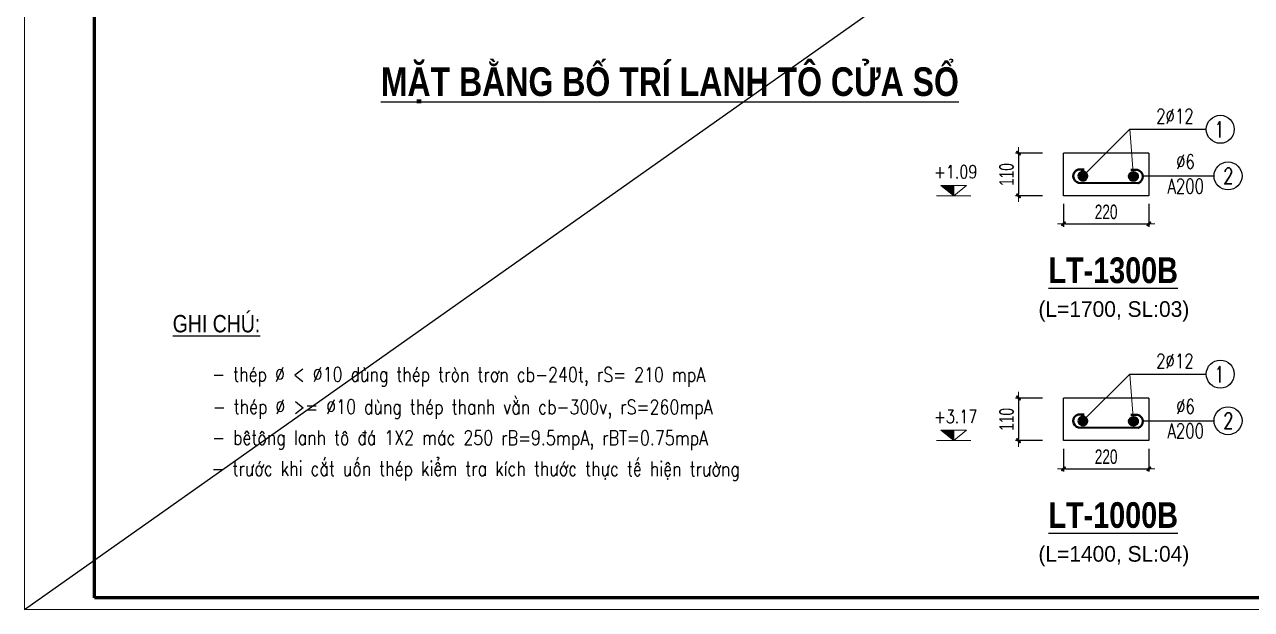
# Model space of a CAD drawing. Header units: millimetres. Extents: x -182770 to 489476, y -561170 to -280028.
# Drawn here: x 298376 to 314187, y -534864 to -527318 of the extents above; entities that cross this region are included whole.
import ezdxf
from ezdxf.enums import TextEntityAlignment as Align

# ---------------------------------------------------------------- set-up
doc = ezdxf.new("R2010")
doc.units = ezdxf.units.MM
doc.header["$MEASUREMENT"] = 0
doc.header["$PDMODE"] = 32
doc.layers.get('Defpoints').update_dxf_attribs({"color": 1})
doc.layers.add('KCS_Plotter', color=11, linetype='Continuous', plot=False)
for name, color, linetype, lineweight in [('Khungten_LCDI', 7, 'Continuous', 5), ('KICHTHUOC', 8, 'Continuous', 18), ('LC Dim', 8, 'Continuous', 18), ('LC Net dam2', 6, 'Continuous', 40), ('LC Net dam3', 1, 'Continuous', 60), ('LC Net thay', 63, 'Continuous', 25), ('LC Text1', 3, 'Continuous', 20), ('LC Text2', 7, 'Continuous', 25)]:
    doc.layers.add(name, color=color, linetype=linetype, lineweight=lineweight)
doc.layers.add('TEXT', color=7, linetype='Continuous')
doc.styles.add('HOATBIF', font='hoatbif.shx', dxfattribs={"width": 0.7})
doc.styles.add('Khungten', font='VHAVAN.TTF', dxfattribs={"width": 0.9, "height": 5000})
doc.styles.add('LC 1', font='VHAVANB.TTF')
doc.styles.add('LC 3', font='vnsimli.shx', dxfattribs={"width": 0.75})
doc.styles.add('LC3', font='VHARIALB.TTF', dxfattribs={"width": 0.8})
doc.styles.add('T1', font='Vnsimli.shx', dxfattribs={"width": 0.8})
doc.styles.add('T2', font='VHARIAL.TTF', dxfattribs={"width": 0.8})
doc.styles.add('Title', font='VHBLACK.TTF', dxfattribs={"width": 0.8})
doc.dimstyles.new('1-100', dxfattribs={"dimscale": 100, "dimtxt": 2.5, "dimasz": 0.35, "dimexe": 0.5, "dimexo": 0, "dimgap": 0.8, "dimtad": 1, "dimdec": 0, "dimzin": 0, "dimdsep": 46, "dimtxsty": 'HOATBIF', "dimblk1": 'DOT', "dimblk2": 'DOT', "dimsah": 1, "dimcen": -1, "dimdle": 1, "dimclrd": 256, "dimclre": 256, "dimclrt": 4, "dimadec": 3, "dimazin": 2, "dimtfac": 0.333333, "dimtdec": 0, "dimtix": 1, "dimtmove": 2, "dimatfit": 3, "dimldrblk": 'DOT', "dimfxl": 1, "dimtvp": 0.833333, "dimtolj": 1, "dimtzin": 0, "dimarcsym": 0})
doc.dimstyles.new('1-100(1-50)', dxfattribs={"dimscale": 50, "dimtxt": 2.5, "dimasz": 0.35, "dimexe": 0.5, "dimexo": 0, "dimgap": 0.8, "dimtad": 1, "dimdec": 0, "dimzin": 0, "dimdsep": 46, "dimtxsty": 'HOATBIF', "dimblk1": 'DOT', "dimblk2": 'DOT', "dimsah": 1, "dimcen": -1, "dimdle": 1, "dimclrd": 256, "dimclre": 256, "dimclrt": 4, "dimadec": 3, "dimazin": 2, "dimtfac": 0.333333, "dimtdec": 0, "dimtix": 1, "dimtmove": 2, "dimatfit": 3, "dimldrblk": 'DOT', "dimfxl": 1, "dimtvp": 0.833333, "dimtolj": 1, "dimtzin": 0, "dimarcsym": 0})

# ---------------------------------------------------------------- blocks, each defined once
blk = doc.blocks.new('lcdi fix')
at = {"layer": 'Defpoints', "lineweight": 0}
blk.add_lwpolyline([(-1200, -14850), (-1200, 14850), (40800, 14850), (40800, -14850)], close=True, dxfattribs=at)
at = {"layer": 'Khungten_LCDI', "color": 5, "lineweight": 60}
blk.add_lwpolyline([(0, -14650), (0, 14650), (40600, 14650), (40600, -14650)], close=True, dxfattribs=at)
at = {"color": 7, "style": 'Khungten', "width": 0.8}
for tag, p in [('REVISION', (39499, -10746)), ('NGAYHT', (39546, -11609))]:
    blk.add_attdef(tag, text='', height=200, dxfattribs=at).set_placement(p, align=Align.CENTER)
at = {"layer": 'LC Text1', "color": 3, "style": 'LC 1', "width": 1.834006}
for tag, p, p2 in [('TENBANVE1', (36913, -8886), (40339, -8886)), ('TENBANVE2', (36913, -9562), (40339, -9562))]:
    blk.add_attdef(tag, text='', height=250, dxfattribs=at).set_placement(p, p2, align=Align.FIT)
at = {"layer": 'LC Text1', "style": 'Title', "width": 0.7}
blk.add_attdef('SOBANVE', text='', height=250, dxfattribs=at).set_placement((39562, -13896), align=Align.CENTER)
blk = doc.blocks.new('TIEUDE1')
at = {"layer": 'LC Text2', "color": 7, "style": 'LC 1'}
blk.add_attdef('TIªU§Ò', text='', height=5, dxfattribs=at).set_placement((0, 0), align=Align.BOTTOM_CENTER)
blk.add_attdef('TL', text='', height=3, dxfattribs=at).set_placement((0, -2), align=Align.TOP_CENTER)
blk = doc.blocks.new('theptron1')
at = {"layer": 'LC Net dam3'}
for p, q in [((-0.5, 0), (0.5, 0)), ((-0.35, 0.35), (0.35, -0.35)), ((0.35, 0.35), (-0.35, -0.35)), ((0, 0.5), (0, -0.5))]:
    blk.add_line(p, q, dxfattribs=at)
blk.add_circle((0, 0), 0.5, dxfattribs=at)
blk = doc.blocks.new('DOT')
at = {"layer": 'LC Dim'}
blk.add_line((-3, 0), (3, 0), dxfattribs=at)
at = {"layer": 'LC Dim', "color": 4}
blk.add_line((-1, -1), (1, 1), dxfattribs=at)
blk.add_lwpolyline([(0.5, 1), (-1, -0.5), (-0.5, -1), (1, 0.5)], close=True, dxfattribs=at)
blk = doc.blocks.new('*D902')
at = {"layer": 'Defpoints', "color": 0, "ltscale": 2, "transparency": 16777216}
for p in [(311494, -532136), (311185, -532686), (311494, -532686)]:
    blk.add_point(p, dxfattribs=at)
at = {"layer": 'LC Dim', "lineweight": -2, "ltscale": 2, "transparency": 16777216}
for p, q in [((311494, -532136), (311147, -532136)), ((311185, -532162), (311185, -532660)), ((311494, -532686), (311147, -532686))]:
    blk.add_line(p, q, dxfattribs=at)
at = {"layer": 'LC Dim', "lineweight": -2, "ltscale": 2, "transparency": 16777216, "xscale": 26.25, "yscale": 26.25, "zscale": 26.25}
for p, rotation in [((311185, -532136), 90), ((311185, -532686), 270)]:
    blk.add_blockref('DOT', p, dxfattribs=dict(at, rotation=rotation))
at = {"layer": 'LC Dim', "color": 4, "ltscale": 2, "transparency": 16777216, "insert": (311031, -532411), "char_height": 187.5, "attachment_point": 5, "rotation": 90, "style": 'HOATBIF'}
blk.add_mtext('\\A1;110', dxfattribs=at)
blk = doc.blocks.new('_Dot')
at = {"color": 0, "linetype": 'ByBlock', "lineweight": -2}
blk.add_line((-0.5, 0), (-1, 0), dxfattribs=at)
at = {"color": 0, "linetype": 'ByBlock', "const_width": 0.5}
blk.add_lwpolyline([(-0.25, 0, 1), (0.25, 0, 1)], format="xyb", close=True, dxfattribs=at)
blk = doc.blocks.new('*D903')
at = {"layer": 'Defpoints', "color": 0, "ltscale": 2, "transparency": 16777216}
for p in [(311764, -532791), (312864, -532791), (312864, -533048)]:
    blk.add_point(p, dxfattribs=at)
at = {"layer": 'LC Dim', "lineweight": -2, "ltscale": 2, "transparency": 16777216}
for p, q in [((311764, -532791), (311764, -533085)), ((312864, -532791), (312864, -533085)), ((311790, -533048), (312837, -533048))]:
    blk.add_line(p, q, dxfattribs=at)
at = {"layer": 'LC Dim', "lineweight": -2, "ltscale": 2, "transparency": 16777216, "xscale": 26.25, "yscale": 26.25, "zscale": 26.25, "rotation": 180}
blk.add_blockref('DOT', (311764, -533048), dxfattribs=at)
at = {"layer": 'LC Dim', "lineweight": -2, "ltscale": 2, "transparency": 16777216, "xscale": 26.25, "yscale": 26.25, "zscale": 26.25}
blk.add_blockref('DOT', (312864, -533048), dxfattribs=at)
at = {"layer": 'LC Dim', "color": 4, "ltscale": 2, "transparency": 16777216, "insert": (312314, -532894), "char_height": 187.5, "attachment_point": 5, "style": 'HOATBIF'}
blk.add_mtext('\\A1;220', dxfattribs=at)
blk = doc.blocks.new('Caodo1')
at = {"layer": 'LC Text1'}
blk.add_hatch(color=4, dxfattribs=at).paths.add_polyline_path([(0, 200), (0, 0), (243, 200)])
at = {"layer": 'LC Text1', "color": 4}
for p, q in [((324, 0), (-324, 0)), ((0, 0), (0, 200))]:
    blk.add_line(p, q, dxfattribs=at)
blk.add_lwpolyline([(-243, 200), (243, 200), (0, 0), (0, 0)], close=True, dxfattribs=at)
at = {"layer": 'LC Text1', "color": 4, "style": 'T1', "width": 0.8}
blk.add_attdef('%%P0,00', text='', height=250, dxfattribs=at).set_placement((-39, 460), align=Align.MIDDLE_CENTER)
blk = doc.blocks.new('*D854')
at = {"layer": 'Defpoints', "color": 0, "ltscale": 2, "transparency": 16777216}
for p in [(311494, -528978), (311185, -529528), (311494, -529528)]:
    blk.add_point(p, dxfattribs=at)
at = {"layer": 'LC Dim', "lineweight": -2, "ltscale": 2, "transparency": 16777216}
for p, q in [((311494, -528978), (311147, -528978)), ((311185, -529005), (311185, -529502)), ((311494, -529528), (311147, -529528))]:
    blk.add_line(p, q, dxfattribs=at)
at = {"layer": 'LC Dim', "lineweight": -2, "ltscale": 2, "transparency": 16777216, "xscale": 26.25, "yscale": 26.25, "zscale": 26.25}
for p, rotation in [((311185, -528978), 90), ((311185, -529528), 270)]:
    blk.add_blockref('DOT', p, dxfattribs=dict(at, rotation=rotation))
at = {"layer": 'LC Dim', "color": 4, "ltscale": 2, "transparency": 16777216, "insert": (311031, -529253), "char_height": 187.5, "attachment_point": 5, "rotation": 90, "style": 'HOATBIF'}
blk.add_mtext('\\A1;110', dxfattribs=at)
blk = doc.blocks.new('*D855')
at = {"layer": 'Defpoints', "color": 0, "ltscale": 2, "transparency": 16777216}
for p in [(311764, -529633), (312864, -529633), (312864, -529890)]:
    blk.add_point(p, dxfattribs=at)
at = {"layer": 'LC Dim', "lineweight": -2, "ltscale": 2, "transparency": 16777216}
for p, q in [((311764, -529633), (311764, -529927)), ((312864, -529633), (312864, -529927)), ((311790, -529890), (312837, -529890))]:
    blk.add_line(p, q, dxfattribs=at)
at = {"layer": 'LC Dim', "lineweight": -2, "ltscale": 2, "transparency": 16777216, "xscale": 26.25, "yscale": 26.25, "zscale": 26.25, "rotation": 180}
blk.add_blockref('DOT', (311764, -529890), dxfattribs=at)
at = {"layer": 'LC Dim', "lineweight": -2, "ltscale": 2, "transparency": 16777216, "xscale": 26.25, "yscale": 26.25, "zscale": 26.25}
blk.add_blockref('DOT', (312864, -529890), dxfattribs=at)
at = {"layer": 'LC Dim', "color": 4, "ltscale": 2, "transparency": 16777216, "insert": (312314, -529736), "char_height": 187.5, "attachment_point": 5, "style": 'HOATBIF'}
blk.add_mtext('\\A1;220', dxfattribs=at)

msp = doc.modelspace()

# ---------------------------------------------------------------- linework, layer by layer
at = {"layer": 'KCS_Plotter', "ltscale": 250}
msp.add_line((298376.1, -534863.8), (329876.1, -512588.8), dxfattribs=at)
at = {"layer": 'LC Dim'}
for p, q in [((312665.7, -529286.7), (312620.4, -528670)), ((312665.7, -532444.5), (312620.4, -531827.8))]:
    msp.add_line(p, q, dxfattribs=at)
at = {"layer": 'LC Net dam2', "flags": 128}
for points in [[(312031.5, -529189.1), (311952.7, -529189.1, 0.7679514), (311959.1, -529360), (312725, -529364.8, 0.7685363), (312718.5, -529193.5), (312634.1, -529193.5)], [(312031.5, -532346.9), (311952.7, -532346.9, 0.7679514), (311959.1, -532517.7), (312725, -532522.5, 0.7685363), (312718.5, -532351.2), (312634.1, -532351.2)]]:
    msp.add_lwpolyline(points, format="xyb", dxfattribs=at)
at = {"layer": 'LC Net thay'}
for p, q in [((311763.6, -529528.4), (311763.6, -528978.4)), ((312863.6, -528978.4), (311763.6, -528978.4)), ((312863.6, -528978.4), (312863.6, -529528.4)), ((312863.6, -529528.4), (311763.6, -529528.4)), ((311763.6, -532686.1), (311763.6, -532136.1)), ((312863.6, -532136.1), (311763.6, -532136.1)), ((312863.6, -532136.1), (312863.6, -532686.1)), ((312863.6, -532686.1), (311763.6, -532686.1))]:
    msp.add_line(p, q, dxfattribs=at)
at = {"layer": 'LC Text2', "ltscale": 100}
for centre in [(313784.5, -528670, -17.7), (313884.7, -529271.2, -17.7), (313784.5, -531827.8, -17.7), (313884.7, -532428.9, -17.7)]:
    msp.add_circle(centre, 180.6, dxfattribs=at)

# ---------------------------------------------------------------- block references
at = {"layer": 'KICHTHUOC'}
ref = msp.add_blockref('Caodo1', (310349.3, -529528.4), dxfattribs=dict(at, xscale=-0.6768895484077976, yscale=0.6768895484077976, zscale=0.6768895484109813))
ref.add_attrib('%%P0,00', '+1.09', dxfattribs={"layer": 'TEXT', "height": 169.22, "style": 'T1', "width": 0.8}).set_placement((310375.7, -529217.3), align=Align.MIDDLE_CENTER)
ref = msp.add_blockref('Caodo1', (310349.3, -532686.1), dxfattribs=dict(at, xscale=-0.6768895484077976, yscale=0.6768895484077976, zscale=0.6768895484109813))
ref.add_attrib('%%P0,00', '+3.17', dxfattribs={"layer": 'TEXT', "height": 169.22, "style": 'T1', "width": 0.8}).set_placement((310375.7, -532375.1), align=Align.MIDDLE_CENTER)
at = {"layer": 'LC Dim'}
for name, p, xscale, yscale, zscale, rotation in [('theptron1', (312014, -529273.6), -99.99959999999999, 99.99960000011642, 99.99960000002362, 179.9999999999898), ('theptron1', (312665.7, -529278), 99.99959999999999, 99.99959999999999, 99.99959999999999, 179.9999999999898), ('DOT', (312665.7, -529278), 17.5, 17.5, 17.5, 89.99999999998538), ('theptron1', (312014, -532431.3), -99.99959999999999, 99.99960000011642, 99.99960000002362, 179.9999999999898), ('theptron1', (312665.7, -532435.7), 99.99959999999999, 99.99959999999999, 99.99959999999999, 179.9999999999898), ('DOT', (312665.7, -532435.7), 17.5, 17.5, 17.5, 89.99999999998538)]:
    msp.add_blockref(name, p, dxfattribs=dict(at, xscale=xscale, yscale=yscale, zscale=zscale, rotation=rotation))
at = {"layer": 'LC Net thay', "xscale": 0.75, "yscale": 0.75, "zscale": 0.75}
msp.add_blockref('lcdi fix', (299276.1, -523726.3), dxfattribs=at)
at = {"layer": 'LC Text2'}
ref = msp.add_blockref('TIEUDE1', (306691.6, -528350.5), dxfattribs=dict(at, xscale=75.00000000014396, yscale=75.00000000014396, zscale=75.00000000014396))
ref.add_attrib('TIªU§Ò', '%%UmÆt b»ng bè trÝ lanh t« cöa sæ', dxfattribs={"color": 7, "height": 369.331, "style": 'LC3', "width": 0.8}).set_placement((306691.6, -528350.5), align=Align.BOTTOM_CENTER)
ref = msp.add_blockref('TIEUDE1', (312413.4, -530752.9), dxfattribs=dict(at, xscale=-67.30999999999999, yscale=67.30999999999999, zscale=67.30999999999999))
ref.add_attrib('TIªU§Ò', '%%ULT-1300B', dxfattribs={"color": 7, "height": 331.462, "style": 'LC3', "width": 0.8}).set_placement((312405.4, -530752.9), align=Align.BOTTOM_CENTER)
ref.add_attrib('TL', '(l=1700, sl:03)', dxfattribs={"color": 7, "height": 201.93, "style": 'LC 1'}).set_placement((312413.4, -530887.5), align=Align.TOP_CENTER)
ref = msp.add_blockref('TIEUDE1', (312413.4, -533910.6), dxfattribs=dict(at, xscale=-67.30999999999999, yscale=67.30999999999999, zscale=67.30999999999999))
ref.add_attrib('TIªU§Ò', '%%ULT-1000B', dxfattribs={"color": 7, "height": 331.462, "style": 'LC3', "width": 0.8}).set_placement((312405.4, -533910.6), align=Align.BOTTOM_CENTER)
ref.add_attrib('TL', '(l=1400, sl:04)', dxfattribs={"color": 7, "height": 201.93, "style": 'LC 1'}).set_placement((312413.4, -534045.2), align=Align.TOP_CENTER)

# ---------------------------------------------------------------- texts
at = {"layer": 'LC Text1', "color": 3, "style": 'LC 3', "width": 0.8}
for s, p in [('- thÐp %%C < %%C10 dïng thÐp trßn tr¬n cb-240t, rS= 210 mpA', (300794.9, -531922.6)), ('- thÐp %%C >= %%C10 dïng thÐp thanh v»n cb-300v, rS=260mpA', (300801.6, -532340.6)), ('- bªt«ng lanh t« ®¸ 1X2 m¸c 250 rB=9.5mpA, rBT=0.75mpA', (300793.5, -532739.1)), ('- tr\xadíc khi c¾t uèn thÐp kiÓm tra kÝch th\xadíc thùc tÕ hiÖn tr\xadêng', (300785.5, -533137.5))]:
    msp.add_text(s, height=186.963, rotation=359.95192, dxfattribs=at).set_placement(p)
at = {"layer": 'LC Text2', "linetype": 'ByBlock', "style": 'LC 3', "width": 0.75}
for s, p in [('2%%C12', (312959.4, -528593.7)), ('%%C6', (313215.3, -529181.8)), ('A200', (313103.8, -529496.6)), ('2%%C12', (312959.4, -531751.4)), ('%%C6', (313215.3, -532339.6)), ('A200', (313103.8, -532654.3))]:
    msp.add_text(s, height=187.5, dxfattribs=at).set_placement(p)
at = {"layer": 'LC Text2', "ltscale": 100, "style": 'LC 3', "width": 0.75}
for s, p in [('1', (313773.6, -528673.9, -17.7)), ('2', (313889.3, -529271.2, -17.7)), ('1', (313773.6, -531831.7, -17.7)), ('2', (313889.3, -532428.9, -17.7))]:
    msp.add_text(s, height=206.2, dxfattribs=at).set_placement(p, align=Align.MIDDLE_CENTER)
at = {"layer": 'LC Text2', "style": 'T2', "width": 0.8}
msp.add_text('%%Ughi chó:', height=224.341, dxfattribs=at).set_placement((300285.5, -531289.2, -17.7))

# ---------------------------------------------------------------- dimensions: what is measured, and where the dimension line sits
at = {"layer": 'LC Dim', "ltscale": 2}
for base, p1, p2, picture, middle in [((311184.9, -529528.4), (311494, -528978.4), (311494, -529528.4), '*D854', (311031.2, -529253.4)), ((311184.9, -532686.1), (311494, -532136.1), (311494, -532686.1), '*D902', (311031.2, -532411.1))]:
    dim = msp.add_linear_dim(base=base, p1=p1, p2=p2, angle=90, dimstyle='1-100', override={"dimscale": 75, "dimlfac": 0.2}, dxfattribs=at)
    dim.commit()
    dim.dimension.update_dxf_attribs({"geometry": picture, "text_midpoint": middle})
for base, p1, p2, picture, middle in [((312863.6, -529889.8), (311763.6, -529633.3), (312863.6, -529633.3), '*D855', (312313.6, -529736)), ((312863.6, -533047.5), (311763.6, -532791.1), (312863.6, -532791.1), '*D903', (312313.6, -532893.8))]:
    dim = msp.add_linear_dim(base=base, p1=p1, p2=p2, dimstyle='1-100', override={"dimscale": 75, "dimlfac": 0.2}, dxfattribs=at)
    dim.commit()
    dim.dimension.update_dxf_attribs({"geometry": picture, "text_midpoint": middle})

# ---------------------------------------------------------------- leaders
at = {"layer": 'LC Dim'}
for points in [[(312014, -529273.6), (312620.4, -528670), (313603.9, -528670)], [(312790.8, -529271.2), (313704.1, -529271.2)], [(312014, -532431.3), (312620.4, -531827.8), (313603.9, -531827.8)], [(312790.8, -532428.9), (313704.1, -532428.9)]]:
    msp.add_leader(points, dimstyle='1-100(1-50)', override={"dimlfac": 0.4}, dxfattribs=at)

doc.saveas('drawing.dxf')
